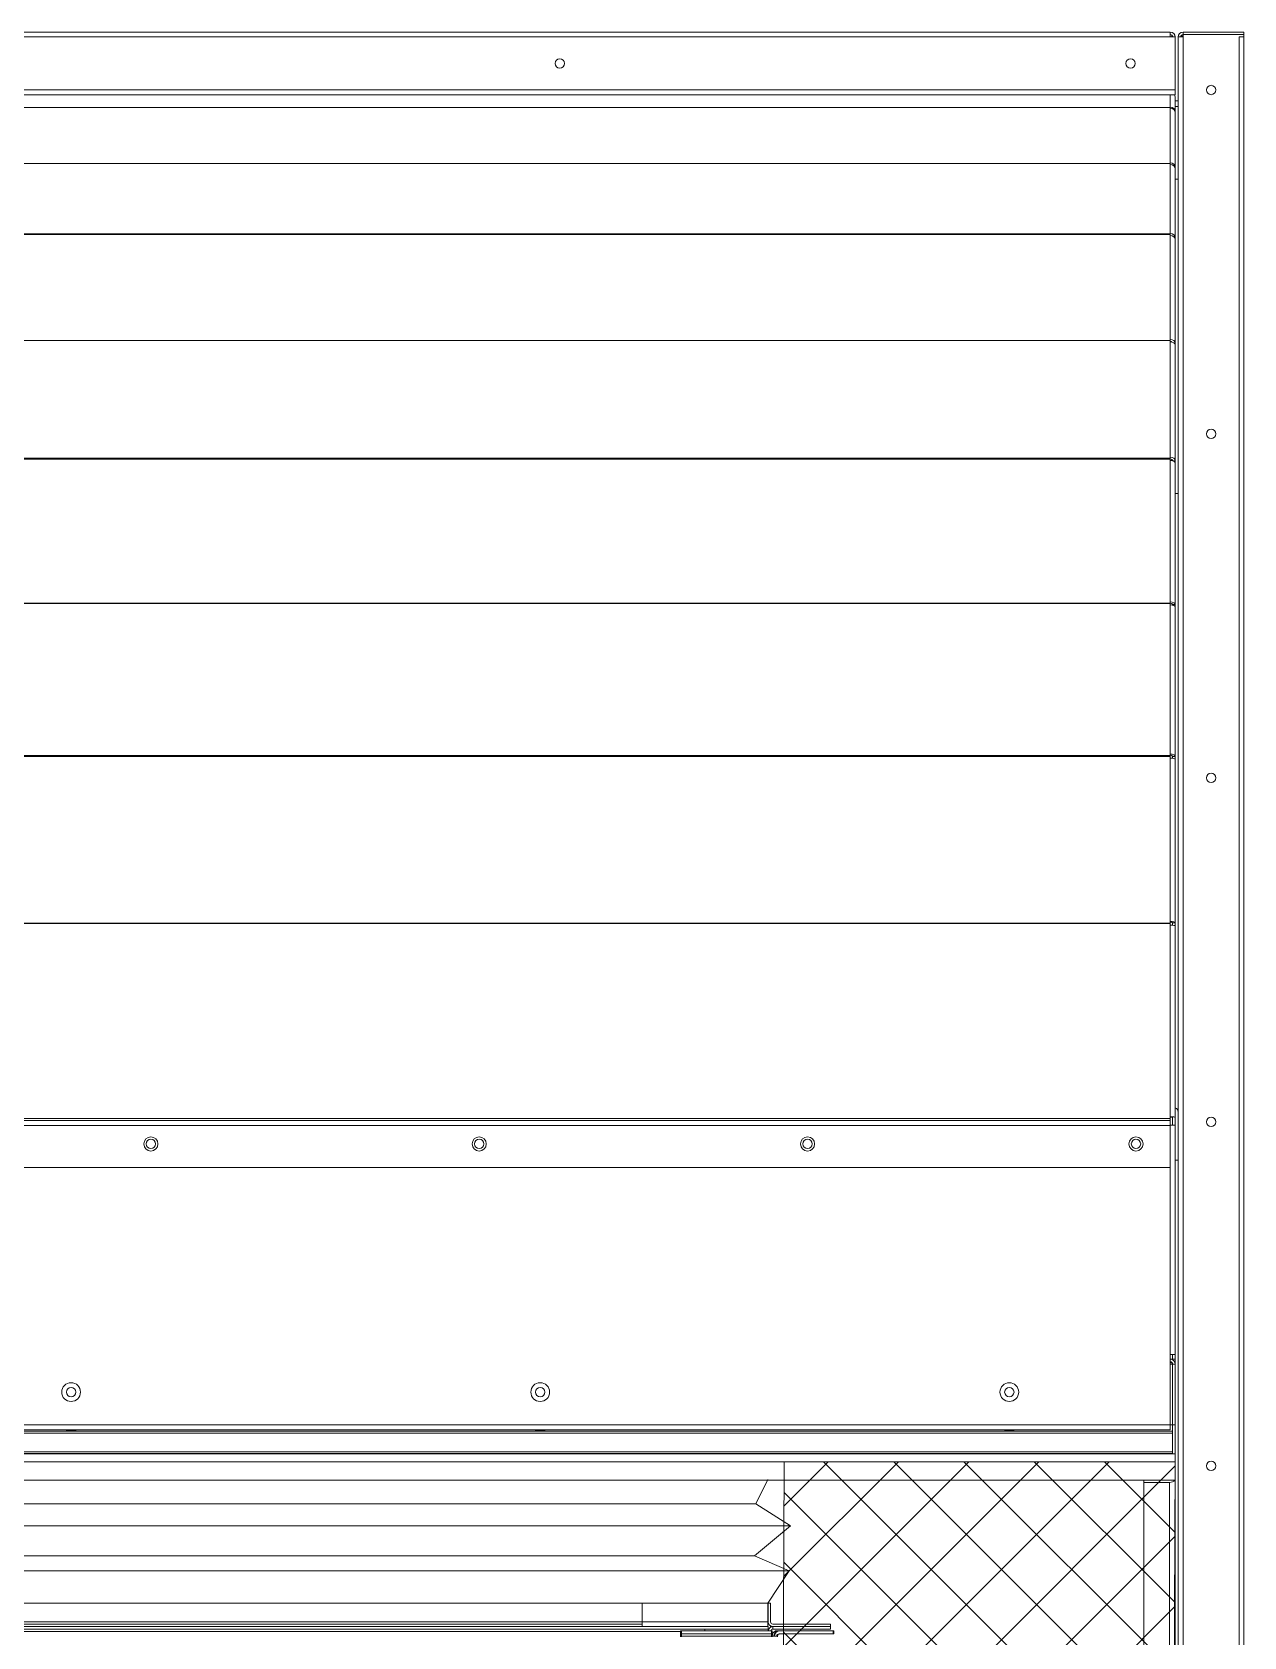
# Model space of a CAD drawing. Header units: millimetres. Extents: x 2142 to 31549, y 1327 to 22122.
# Drawn here: x 22984 to 23759, y 10883 to 11910 of the extents above; entities that cross this region are included whole.
import ezdxf

# ---------------------------------------------------------------- set-up
doc = ezdxf.new("R2010")
doc.units = ezdxf.units.MM

# ---------------------------------------------------------------- blocks, each defined once
blk = doc.blocks.new('3753456')
at = {"color": 0, "lineweight": 5}
for p, q in [((337590.2, 91235.5), (337597.8, 91251)), ((337612.3, 91221.4), (337590.2, 91235.5)), ((337589.4, 91202.2), (337612.3, 91221.4)), ((337611.6, 91192.6), (337589.4, 91202.2)), ((337597.8, 91172), (337611.6, 91192.6))]:
    blk.add_line(p, q, dxfattribs=at)
blk = doc.blocks.new('45735')
at = {"color": 0, "lineweight": 5}
for p, q in [((339300, 91099.7), (338517, 91099.7)), ((338539.1, 91085.6), (339322.1, 91085.6)), ((338516.2, 91066.4), (339299.2, 91066.4)), ((339321.4, 91056.8), (338538.4, 91056.8))]:
    blk.add_line(p, q, dxfattribs=at)
for p in [(926.8, -135.8), (1709.8, -135.8)]:
    blk.add_blockref('3753456', p, dxfattribs=at)
blk = doc.blocks.new('2')
at = {"lineweight": 5}
h = blk.add_hatch(dxfattribs=at)
h.set_pattern_fill('ANSI37', scale=10)
h.set_pattern_definition([(45, (-804195.864, -479305.567), (-22.4506403, 22.4506403), []), (135, (-804195.864, -479305.567), (-22.4506403, -22.4506403), [])])
h.paths.add_polyline_path([(23706.8, 9073.3), (23715.2, 10995.5), (23465.2, 10995.5), (23456.8, 9073.3)])
at = {"color": 7, "lineweight": 20}
for p, q in [((23712.1, 11909.8), (21106.3, 11909.8)), ((23712.1, 11906.7), (21106.3, 11906.7)), ((23717.2, 9064.9), (23717.2, 11906.7)), ((23720.3, 9064.9), (23720.3, 11906.7)), ((23756.1, 9064.9), (23756.1, 11906.7)), ((23759.2, 9064.9), (23759.2, 11906.7)), ((23715.2, 11872.9), (21103.2, 11872.9)), ((23715.2, 11869.8), (21103.2, 11869.8)), ((22618.3, 11861.7), (23712.1, 11861.7)), ((22618.3, 11861.5), (23712.1, 11861.5)), ((22618.3, 11825.8), (23712.1, 11825.8)), ((22618.3, 11825.7), (23712.1, 11825.7)), ((22618.3, 11780.7), (23712.1, 11780.7)), ((22618.3, 11780.3), (23712.1, 11780.3)), ((22618.3, 11712.6), (23712.1, 11712.6)), ((22618.3, 11712.5), (23712.1, 11712.5)), ((22618.3, 11637.3), (23712.1, 11637.3)), ((22618.3, 11636.7), (23712.1, 11636.7)), ((22618.3, 11544.6), (23712.1, 11544.6)), ((22618.3, 11544.3), (23712.1, 11544.3)), ((22618.3, 11447.2), (23712.1, 11447.2)), ((22618.3, 11446.5), (23712.1, 11446.5)), ((22618.3, 11340), (23712.1, 11340)), ((22618.3, 11339.7), (23712.1, 11339.7)), ((23712.1, 11215), (22618.3, 11215)), ((22618.3, 11213.7), (23712.1, 11213.7)), ((22618.3, 11210.6), (23712.1, 11210.6)), ((22618.3, 11183.7), (23712.1, 11183.7)), ((23713.6, 11015), (21104.8, 11015)), ((23713.6, 11013.8), (21104.8, 11013.8)), ((21106.3, 11019), (23712.1, 11019)), ((21106.3, 11015.9), (23712.1, 11015.9)), ((23715.2, 11000.5), (21103.2, 11000.5)), ((23715.2, 10995.5), (21103.2, 10995.5)), ((21104.8, 11001.7), (23713.6, 11001.7)), ((21104.8, 11000.7), (23713.6, 11000.7)), ((21103.2, 10983.7), (23715.2, 10983.7))]:
    blk.add_line(p, q, dxfattribs=at)
at = {"color": 7, "lineweight": 20, "ltscale": 0.001722}
for p, q in [((23712.1, 11906.7), (23712.1, 11909.8)), ((23715.2, 11906.7), (23712.1, 11906.7)), ((23717.2, 11906.7), (23720.3, 11906.7)), ((23759.2, 11906.7), (23756.1, 11906.7)), ((23759.2, 11906.7), (23756.1, 11906.7)), ((23715.2, 11872.9), (23715.2, 11869.8)), ((23712.1, 11210.6), (23712.1, 11213.7)), ((23712.1, 11210.7), (23715.2, 11210.7)), ((23712.1, 11064), (23715.2, 11064)), ((23712.1, 11015.9), (23712.1, 11019)), ((23454.7, 10893.1), (23454.7, 10890))]:
    blk.add_line(p, q, dxfattribs=at)
at = {"color": 7, "lineweight": 20, "ltscale": 0.00056596}
blk.add_line((23713.2, 11906.7), (23713.2, 11907.7), dxfattribs=at)
at = {"color": 7, "lineweight": 20, "ltscale": 0.018778}
blk.add_line((23715.2, 11872.9), (23715.2, 11906.7), dxfattribs=at)
at = {"color": 7, "lineweight": 20, "ltscale": 0.021611}
for p, q in [((23759.2, 11909.8), (23720.3, 11909.8)), ((23759.2, 11908.2), (23720.3, 11908.2)), ((23713.6, 11019), (23713.6, 11057.9)), ((23713.6, 11019), (23713.6, 11057.9)), ((23715.2, 11019), (23715.2, 11057.9)), ((23715.2, 11019), (23715.2, 11057.9))]:
    blk.add_line(p, q, dxfattribs=at)
at = {"color": 7, "lineweight": 20, "ltscale": 0.000888889}
for p, q in [((23720.3, 11909.8), (23720.3, 11908.2)), ((23759.2, 11909.8), (23759.2, 11908.2)), ((23713.6, 11635.7), (23715.2, 11635.7)), ((23713.6, 11543.7), (23715.2, 11543.7)), ((23713.6, 11446.6), (23715.2, 11446.6)), ((23713.6, 11340.2), (23715.2, 11340.2)), ((23715.2, 11057.9), (23713.6, 11057.9)), ((23715.2, 11061), (23715.2, 11059.4)), ((23715.2, 11019), (23713.6, 11019)), ((23715.2, 11000.6), (23713.6, 11000.6)), ((23454.9, 10905), (23456.5, 10905)), ((23374.4, 10891.6), (23374.4, 10890)), ((23494.9, 10888.4), (23494.9, 10891.6)), ((23454.9, 10888.4), (23454.9, 10890)), ((23458, 10890), (23458, 10888.4))]:
    blk.add_line(p, q, dxfattribs=at)
at = {"color": 7, "lineweight": 20, "ltscale": 0.000833333}
for p, q in [((23720.3, 11908.2), (23720.3, 11906.7)), ((23759.2, 11906.7), (23759.2, 11908.2)), ((23713.6, 11057.9), (23712.1, 11057.9)), ((23713.6, 11019), (23712.1, 11019)), ((23374.4, 10891.6), (23374.4, 10893.1)), ((23399, 10885.4), (23399, 10883.9)), ((23399.5, 10885.4), (23399.5, 10883.9)), ((23457, 10885.4), (23457, 10883.9)), ((23457.5, 10885.4), (23457.5, 10883.9))]:
    blk.add_line(p, q, dxfattribs=at)
at = {"color": 7, "lineweight": 20, "ltscale": 0.007103}
blk.add_line((23759.2, 11893.9), (23759.2, 11906.7), dxfattribs=at)
at = {"color": 7, "lineweight": 20, "ltscale": 0.002286}
blk.add_line((23759.2, 11893.9), (23759.2, 11889.8), dxfattribs=at)
at = {"color": 7, "lineweight": 20, "ltscale": 0.004468}
blk.add_line((23712.1, 11869.8), (23712.1, 11861.8), dxfattribs=at)
at = {"color": 7, "lineweight": 20, "ltscale": 5.01906e-05}
blk.add_line((23715.2, 11868.4), (23715.2, 11868.5), dxfattribs=at)
at = {"color": 7, "lineweight": 20, "ltscale": 0.005416}
blk.add_line((23715.2, 11868.4), (23715.2, 11858.7), dxfattribs=at)
at = {"color": 7, "lineweight": 20, "ltscale": 0.001111}
for p, q in [((23717.2, 11865.8), (23715.2, 11865.8)), ((23717.2, 11862.3), (23715.2, 11862.3)), ((23715.2, 11815.8), (23717.2, 11815.8)), ((23715.2, 11614.7), (23717.2, 11614.7)), ((23717.2, 11188.4), (23715.2, 11188.4)), ((23399, 10885.4), (23399, 10887.4)), ((23399.5, 10885.4), (23399.5, 10887.4)), ((23457, 10885.4), (23457, 10887.4)), ((23457.5, 10885.4), (23457.5, 10887.4)), ((23496.5, 10885.4), (23496.5, 10887.4)), ((23497, 10885.4), (23497, 10887.4))]:
    blk.add_line(p, q, dxfattribs=at)
at = {"color": 7, "lineweight": 20, "ltscale": 5.06378e-05}
blk.add_line((23712.1, 11861.8), (23712.1, 11861.7), dxfattribs=at)
at = {"color": 7, "lineweight": 20, "ltscale": 8.68979e-05}
blk.add_line((23712.1, 11861.5), (23712.1, 11861.7), dxfattribs=at)
at = {"color": 7, "lineweight": 20, "ltscale": 0.000182321}
blk.add_line((23712.1, 11861.2), (23712.1, 11861.5), dxfattribs=at)
at = {"color": 7, "lineweight": 20, "ltscale": 0.019501}
for p, q in [((23712.1, 11861.2), (23712.1, 11826.1)), ((23715.2, 11858.3), (23715.2, 11823.2))]:
    blk.add_line(p, q, dxfattribs=at)
at = {"color": 7, "lineweight": 20, "ltscale": 1.77147e-05}
blk.add_line((23715.2, 11858.7), (23715.2, 11858.7), dxfattribs=at)
at = {"color": 7, "lineweight": 20, "ltscale": 0.020143}
blk.add_line((23715.2, 11822.4), (23715.2, 11858.7), dxfattribs=at)
at = {"color": 7, "lineweight": 20, "ltscale": 0.000181183}
blk.add_line((23712.1, 11825.8), (23712.1, 11826.1), dxfattribs=at)
at = {"color": 7, "lineweight": 20, "ltscale": 5.76158e-05}
blk.add_line((23712.1, 11825.7), (23712.1, 11825.8), dxfattribs=at)
at = {"color": 7, "lineweight": 20, "ltscale": 0.000228135}
blk.add_line((23712.1, 11825.3), (23712.1, 11825.7), dxfattribs=at)
at = {"color": 7, "lineweight": 20, "ltscale": 0.024554}
for p, q in [((23712.1, 11825.3), (23712.1, 11781.1)), ((23715.2, 11822.4), (23715.2, 11778.2))]:
    blk.add_line(p, q, dxfattribs=at)
at = {"color": 7, "lineweight": 20, "ltscale": 5.95243e-05}
blk.add_line((23715.1, 11823.2), (23715.2, 11823.2), dxfattribs=at)
at = {"color": 7, "lineweight": 20, "ltscale": 0.019078}
blk.add_line((23715.2, 11788.8), (23715.2, 11823.2), dxfattribs=at)
at = {"color": 7, "lineweight": 20, "ltscale": 0.000229568}
blk.add_line((23712.1, 11780.7), (23712.1, 11781.1), dxfattribs=at)
at = {"color": 7, "lineweight": 20, "ltscale": 0.000214269}
blk.add_line((23712.1, 11780.3), (23712.1, 11780.7), dxfattribs=at)
at = {"color": 7, "lineweight": 20, "ltscale": 0.000344851}
blk.add_line((23712.1, 11779.7), (23712.1, 11780.3), dxfattribs=at)
at = {"color": 7, "lineweight": 20, "ltscale": 0.036885}
for p, q in [((23712.1, 11779.7), (23712.1, 11713.3)), ((23715.2, 11777.2), (23715.2, 11710.8))]:
    blk.add_line(p, q, dxfattribs=at)
at = {"color": 7, "lineweight": 20, "ltscale": 0.000162064}
blk.add_line((23714.9, 11778.2), (23715.2, 11778.2), dxfattribs=at)
at = {"color": 7, "lineweight": 20, "ltscale": 0.017676}
blk.add_line((23715.2, 11746.4), (23715.2, 11778.2), dxfattribs=at)
at = {"color": 7, "lineweight": 20, "ltscale": 0.000342699}
blk.add_line((23712.1, 11712.6), (23712.1, 11713.3), dxfattribs=at)
at = {"color": 7, "lineweight": 20, "ltscale": 0.000101871}
blk.add_line((23712.1, 11712.5), (23712.1, 11712.6), dxfattribs=at)
at = {"color": 7, "lineweight": 20, "ltscale": 0.00038102}
blk.add_line((23712.1, 11712.5), (23712.1, 11711.8), dxfattribs=at)
at = {"color": 7, "lineweight": 20, "ltscale": 0.000125526}
blk.add_line((23712.1, 11711.8), (23712.1, 11712), dxfattribs=at)
at = {"color": 7, "lineweight": 20, "ltscale": 0.041009}
for p, q in [((23712.1, 11711.8), (23712.1, 11638)), ((23715.2, 11709.5), (23715.2, 11635.7))]:
    blk.add_line(p, q, dxfattribs=at)
at = {"color": 7, "lineweight": 20, "ltscale": 0.000315481}
blk.add_line((23714.6, 11710.8), (23715.2, 11710.8), dxfattribs=at)
at = {"color": 7, "lineweight": 20, "ltscale": 0.015571}
blk.add_line((23715.2, 11682.8), (23715.2, 11710.8), dxfattribs=at)
at = {"color": 7, "lineweight": 20, "ltscale": 0.000383413}
blk.add_line((23712.1, 11638), (23712.1, 11637.3), dxfattribs=at)
at = {"color": 7, "lineweight": 20, "ltscale": 0.000318226}
blk.add_line((23712.1, 11636.7), (23712.1, 11637.3), dxfattribs=at)
at = {"color": 7, "lineweight": 20, "ltscale": 0.000523852}
blk.add_line((23712.1, 11636.8), (23712.1, 11635.8), dxfattribs=at)
at = {"color": 7, "lineweight": 20, "ltscale": 0.000469699}
blk.add_line((23712.1, 11636.7), (23712.1, 11635.8), dxfattribs=at)
at = {"color": 7, "lineweight": 20, "ltscale": 0.050238}
for p, q in [((23712.1, 11635.8), (23712.1, 11545.4)), ((23715.2, 11634.2), (23715.2, 11543.7))]:
    blk.add_line(p, q, dxfattribs=at)
at = {"color": 7, "lineweight": 20, "ltscale": 3.37381e-05}
blk.add_line((23713.6, 11635.6), (23713.6, 11635.7), dxfattribs=at)
at = {"color": 7, "lineweight": 20, "ltscale": 0.01323}
blk.add_line((23715.2, 11611.9), (23715.2, 11635.7), dxfattribs=at)
at = {"color": 7, "lineweight": 20, "ltscale": 0.000466768}
blk.add_line((23712.1, 11545.4), (23712.1, 11544.6), dxfattribs=at)
at = {"color": 7, "lineweight": 20, "ltscale": 0.000134994}
blk.add_line((23712.1, 11544.3), (23712.1, 11544.6), dxfattribs=at)
at = {"color": 7, "lineweight": 20, "ltscale": 0.000610792}
blk.add_line((23712.1, 11544.5), (23712.1, 11543.4), dxfattribs=at)
at = {"color": 7, "lineweight": 20, "ltscale": 0.000492271}
blk.add_line((23712.1, 11544.3), (23712.1, 11543.4), dxfattribs=at)
at = {"color": 7, "lineweight": 20, "ltscale": 0.052983}
for p, q in [((23712.1, 11543.4), (23712.1, 11448.1)), ((23715.2, 11542), (23715.2, 11446.6))]:
    blk.add_line(p, q, dxfattribs=at)
at = {"color": 7, "lineweight": 20, "ltscale": 0.000257803}
blk.add_line((23713.6, 11543.3), (23713.6, 11543.7), dxfattribs=at)
at = {"color": 7, "lineweight": 20, "ltscale": 0.010363}
blk.add_line((23715.2, 11525.1), (23715.2, 11543.7), dxfattribs=at)
at = {"color": 7, "lineweight": 20, "ltscale": 0.000495362}
blk.add_line((23712.1, 11448.1), (23712.1, 11447.2), dxfattribs=at)
at = {"color": 7, "lineweight": 20, "ltscale": 0.001012}
blk.add_line((23712.1, 11447.3), (23712.1, 11445.5), dxfattribs=at)
at = {"color": 7, "lineweight": 20, "ltscale": 0.000387411}
blk.add_line((23712.1, 11446.5), (23712.1, 11447.2), dxfattribs=at)
at = {"color": 7, "lineweight": 20, "ltscale": 0.000543222}
blk.add_line((23712.1, 11446.5), (23712.1, 11445.5), dxfattribs=at)
at = {"color": 7, "lineweight": 20, "ltscale": 0.058102}
for p, q in [((23712.1, 11445.5), (23712.1, 11340.9)), ((23715.2, 11444.8), (23715.2, 11340.2))]:
    blk.add_line(p, q, dxfattribs=at)
at = {"color": 7, "lineweight": 20, "ltscale": 0.000676388}
blk.add_line((23713.6, 11445.4), (23713.6, 11446.6), dxfattribs=at)
at = {"color": 7, "lineweight": 20, "ltscale": 0.007338}
blk.add_line((23715.2, 11433.4), (23715.2, 11446.6), dxfattribs=at)
at = {"color": 7, "lineweight": 20, "ltscale": 0.000539832}
blk.add_line((23712.1, 11340.9), (23712.1, 11340), dxfattribs=at)
at = {"color": 7, "lineweight": 20, "ltscale": 0.001029}
blk.add_line((23712.1, 11340.5), (23712.1, 11338.7), dxfattribs=at)
at = {"color": 7, "lineweight": 20, "ltscale": 0.000153368}
blk.add_line((23712.1, 11339.7), (23712.1, 11340), dxfattribs=at)
at = {"color": 7, "lineweight": 20, "ltscale": 0.00054973}
blk.add_line((23712.1, 11339.7), (23712.1, 11338.7), dxfattribs=at)
at = {"color": 7, "lineweight": 20, "ltscale": 0.068058}
for p, q in [((23712.1, 11338.7), (23712.1, 11216.2)), ((23715.2, 11338.2), (23715.2, 11215.7))]:
    blk.add_line(p, q, dxfattribs=at)
at = {"color": 7, "lineweight": 20, "ltscale": 0.000861584}
blk.add_line((23713.6, 11338.6), (23713.6, 11340.2), dxfattribs=at)
at = {"color": 7, "lineweight": 20, "ltscale": 0.004022}
blk.add_line((23715.2, 11332.9), (23715.2, 11340.2), dxfattribs=at)
at = {"color": 7, "lineweight": 20, "ltscale": 0.000665626}
blk.add_line((23712.1, 11216.2), (23712.1, 11215), dxfattribs=at)
at = {"color": 7, "lineweight": 20, "ltscale": 0.002905}
blk.add_line((23712.1, 11215.9), (23712.1, 11210.7), dxfattribs=at)
at = {"color": 7, "lineweight": 20, "ltscale": 0.000707283}
blk.add_line((23712.1, 11215), (23712.1, 11213.7), dxfattribs=at)
at = {"color": 7, "lineweight": 20, "ltscale": 0.0815}
for p, q in [((23712.1, 11210.7), (23712.1, 11064)), ((23715.2, 11210.7), (23715.2, 11064))]:
    blk.add_line(p, q, dxfattribs=at)
at = {"color": 7, "lineweight": 20, "ltscale": 0.014944}
blk.add_line((23712.1, 11183.7), (23712.1, 11210.6), dxfattribs=at)
at = {"color": 7, "lineweight": 20, "ltscale": 0.002779}
blk.add_line((23713.6, 11210.7), (23713.6, 11215.7), dxfattribs=at)
at = {"color": 7, "lineweight": 20, "ltscale": 0.003101}
blk.add_line((23715.2, 11210.1), (23715.2, 11215.7), dxfattribs=at)
at = {"color": 7, "lineweight": 20, "ltscale": 0.001669}
for p, q in [((23712.1, 11064), (23712.1, 11061)), ((23713.6, 11061), (23713.6, 11064)), ((23715.2, 11061), (23715.2, 11064))]:
    blk.add_line(p, q, dxfattribs=at)
at = {"color": 7, "lineweight": 20, "ltscale": 0.025}
blk.add_line((23712.1, 11019), (23712.1, 11064), dxfattribs=at)
at = {"color": 7, "lineweight": 20, "ltscale": 0.001703}
blk.add_line((23712.1, 11061), (23715.2, 11061), dxfattribs=at)
at = {"color": 7, "lineweight": 20, "ltscale": 1.32336e-05}
blk.add_line((23712.1, 11059.4), (23712.1, 11059.4), dxfattribs=at)
at = {"color": 7, "lineweight": 20, "ltscale": 0.000579045}
for p, q in [((23712.1, 11057.9), (23712.1, 11059)), ((23715.2, 11057.9), (23715.2, 11059))]:
    blk.add_line(p, q, dxfattribs=at)
at = {"color": 7, "lineweight": 20, "ltscale": 0.000598884}
blk.add_line((23712.1, 11059), (23713.2, 11059), dxfattribs=at)
at = {"color": 7, "lineweight": 20, "ltscale": 0.000215038}
for p, q in [((23714.8, 11059.4), (23715.2, 11059.4)), ((23456.5, 10890), (23456.5, 10889.6))]:
    blk.add_line(p, q, dxfattribs=at)
at = {"color": 7, "lineweight": 20, "ltscale": 0.000100412}
blk.add_line((23715, 11059), (23715.2, 11059), dxfattribs=at)
at = {"color": 7, "lineweight": 20, "ltscale": 0.000253866}
blk.add_line((23715.2, 11059), (23715.2, 11059.4), dxfattribs=at)
at = {"color": 7, "lineweight": 20, "ltscale": 0.010219}
for p, q in [((23713.6, 11019), (23713.6, 11000.6)), ((23715.2, 11019), (23715.2, 11000.6))]:
    blk.add_line(p, q, dxfattribs=at)
at = {"color": 7, "lineweight": 20, "ltscale": 0.006747}
blk.add_line((23713.6, 11001.7), (23713.6, 11013.8), dxfattribs=at)
at = {"color": 7, "lineweight": 20, "ltscale": 0.010301}
blk.add_line((23715.2, 11000.5), (23715.2, 11019), dxfattribs=at)
blk.add_line((23715.2, 11000.5), (23715.2, 11019), dxfattribs=at)
at = {"color": 7, "lineweight": 20, "ltscale": 0.00275}
blk.add_line((23715.2, 11000.5), (23715.2, 10995.5), dxfattribs=at)
at = {"color": 7, "lineweight": 20, "ltscale": 0.00658}
blk.add_line((23715.2, 10983.7), (23715.2, 10995.5), dxfattribs=at)
at = {"color": 7, "lineweight": 20, "ltscale": 0.00583}
blk.add_line((23715.2, 10995.5), (23715.2, 10985), dxfattribs=at)
at = {"color": 7, "lineweight": 20, "ltscale": 0.009167}
for p, q in [((23711.7, 10983.6), (23695.2, 10983.6)), ((23711.7, 10982.2), (23695.2, 10982.2))]:
    blk.add_line(p, q, dxfattribs=at)
at = {"color": 7, "lineweight": 20, "ltscale": 0.000773611}
blk.add_line((23695.2, 10982.2), (23695.2, 10983.6), dxfattribs=at)
at = {"color": 7, "lineweight": 20, "ltscale": 2.39452e-05}
blk.add_line((23711.7, 10983.7), (23711.7, 10983.6), dxfattribs=at)
at = {"color": 7, "lineweight": 20, "ltscale": 0.000193403}
blk.add_line((23715.2, 10984.7), (23715.2, 10985), dxfattribs=at)
at = {"color": 7, "lineweight": 20, "ltscale": 0.415127}
for p, q in [((23715.2, 10237.4), (23715.2, 10984.7)), ((23695.2, 10982.2), (23695.2, 10235)), ((23711.7, 10235), (23711.7, 10982.2))]:
    blk.add_line(p, q, dxfattribs=at)
at = {"color": 7, "lineweight": 20, "ltscale": 0.015084}
blk.add_line((23715.2, 10956.5), (23715.2, 10983.7), dxfattribs=at)
at = {"color": 7, "lineweight": 20, "ltscale": 0.098092}
blk.add_line((23715.2, 10780), (23715.2, 10956.5), dxfattribs=at)
at = {"color": 7, "lineweight": 20, "ltscale": 0.434111}
for p, q in [((22669.3, 10905), (23374.4, 10905)), ((22669.2, 10891.6), (23374.4, 10891.6)), ((22668.4, 10890), (23374.4, 10890))]:
    blk.add_line(p, q, dxfattribs=at)
at = {"color": 7, "lineweight": 20, "ltscale": 0.044611}
for p, q in [((23454.7, 10905), (23374.4, 10905)), ((23454.7, 10893.1), (23374.4, 10893.1))]:
    blk.add_line(p, q, dxfattribs=at)
at = {"color": 7, "lineweight": 20, "ltscale": 0.006611}
for p, q in [((23374.4, 10905), (23374.4, 10893.1)), ((23454.7, 10893.1), (23454.7, 10905)), ((23454.9, 10893.1), (23454.9, 10905)), ((23456.5, 10893.1), (23456.5, 10905))]:
    blk.add_line(p, q, dxfattribs=at)
at = {"color": 7, "lineweight": 20, "ltscale": 0.3905}
blk.add_line((22671.5, 10893.1), (23374.4, 10893.1), dxfattribs=at)
at = {"color": 7, "lineweight": 20, "ltscale": 0.0205}
for p, q in [((23458, 10891.6), (23494.9, 10891.6)), ((23458, 10890), (23494.9, 10890)), ((23458, 10890), (23494.9, 10890)), ((23458, 10888.4), (23494.9, 10888.4))]:
    blk.add_line(p, q, dxfattribs=at)
at = {"color": 7, "lineweight": 20, "ltscale": 0.435222}
for p, q in [((23454.9, 10890), (22671.5, 10890)), ((23454.9, 10888.4), (22671.5, 10888.4))]:
    blk.add_line(p, q, dxfattribs=at)
at = {"color": 7, "lineweight": 20, "ltscale": 0.432889}
blk.add_line((22673.6, 10888.4), (23452.8, 10888.4), dxfattribs=at)
at = {"color": 7, "lineweight": 20, "ltscale": 0.373111}
blk.add_line((23399, 10886.9), (22727.4, 10886.9), dxfattribs=at)
at = {"color": 7, "lineweight": 20, "ltscale": 0.032222}
for p, q in [((23457, 10887.4), (23399, 10887.4)), ((23457, 10885.4), (23399, 10885.4)), ((23457, 10883.9), (23399, 10883.9)), ((23457.5, 10887.4), (23399.5, 10887.4)), ((23457.5, 10885.4), (23399.5, 10885.4)), ((23457.5, 10883.9), (23399.5, 10883.9))]:
    blk.add_line(p, q, dxfattribs=at)
at = {"color": 7, "lineweight": 20, "ltscale": 0.000277763}
for p, q in [((23399, 10883.4), (23399, 10883.9)), ((23399.5, 10883.4), (23399.5, 10883.9)), ((23457, 10883.4), (23457, 10883.9)), ((23457.5, 10883.4), (23457.5, 10883.9))]:
    blk.add_line(p, q, dxfattribs=at)
at = {"color": 7, "lineweight": 20, "ltscale": 0.022444}
blk.add_line((23414.5, 10888.4), (23454.9, 10888.4), dxfattribs=at)
at = {"color": 7, "lineweight": 20, "ltscale": 0.000555547}
for p, q in [((23414.5, 10887.4), (23414.5, 10888.4)), ((23454.9, 10888.4), (23454.9, 10887.4))]:
    blk.add_line(p, q, dxfattribs=at)
at = {"color": 7, "lineweight": 20, "ltscale": 0.000814101}
blk.add_line((23456.5, 10890), (23458, 10890), dxfattribs=at)
at = {"color": 7, "lineweight": 20, "ltscale": 0.001944}
blk.add_line((23461, 10883.9), (23457.5, 10883.9), dxfattribs=at)
at = {"color": 7, "lineweight": 20, "ltscale": 1.33788e-05}
blk.add_line((23458, 10888.4), (23458, 10888.4), dxfattribs=at)
at = {"color": 7, "lineweight": 20, "ltscale": 0.000582846}
blk.add_line((23459.5, 10887.4), (23459.5, 10886.4), dxfattribs=at)
at = {"color": 7, "lineweight": 20, "ltscale": 0.001349}
blk.add_line((23461.9, 10887.4), (23459.5, 10887.4), dxfattribs=at)
at = {"color": 7, "lineweight": 20, "ltscale": 0.000187053}
blk.add_line((23460.5, 10887.4), (23460.5, 10887.1), dxfattribs=at)
at = {"color": 7, "lineweight": 20, "ltscale": 0.000793738}
blk.add_line((23461.9, 10887.4), (23460.5, 10887.4), dxfattribs=at)
at = {"color": 7, "lineweight": 20, "ltscale": 0.000277761}
blk.add_line((23461, 10883.4), (23461, 10883.9), dxfattribs=at)
at = {"color": 7, "lineweight": 20, "ltscale": 0.019167}
for p, q in [((23496.5, 10887.4), (23462, 10887.4)), ((23496.5, 10885.4), (23462, 10885.4)), ((23497, 10887.4), (23462.5, 10887.4)), ((23497, 10885.4), (23462.5, 10885.4))]:
    blk.add_line(p, q, dxfattribs=at)
at = {"color": 0, "lineweight": 20}
blk.add_lwpolyline([(23465.2, 10995.5), (23715.2, 10995.5), (23706.8, 9073.3), (23456.8, 9073.3)], close=True, dxfattribs=at)
at = {"color": 7, "lineweight": 20}
for centre, radius in [((23321.7, 11889.8), 3), ((23686.7, 11889.8), 3), ((23738.2, 11872.8), 3), ((23738.2, 11652.8), 3), ((23738.2, 11432.8), 3), ((23738.2, 11212.8), 3), ((23060.2, 11198.7), 4.5), ((23060.2, 11198.7), 3), ((23270.2, 11198.7), 4.5), ((23270.2, 11198.7), 3), ((23480.2, 11198.7), 4.5), ((23480.2, 11198.7), 3), ((23690.2, 11198.7), 4.5), ((23690.2, 11198.7), 3), ((23009.2, 11040), 6), ((23309.2, 11040), 6), ((23609.2, 11040), 6), ((23009.2, 11040), 3), ((23309.2, 11040), 3), ((23609.2, 11040), 3), ((23738.2, 10992.8), 3)]:
    blk.add_circle(centre, radius, dxfattribs=at)
for centre, radius, start, end in [((23712.1, 11906.7), 3.1, 0, 90), ((23712.1, 11906.7), 1.5, 0, 90), ((23711.7, 11906.3), 3.5, 0, 0.666), ((23711.6, 11906.2), 3.6, 0, 1.4661), ((23720.3, 11906.7), 3.1, 90, 180), ((23720.3, 11906.7), 1.5, 90, 180), ((23720.7, 11906.3), 1.5, 105.4662, 164.534), ((23712.1, 11870.9), 3.1, 337.3314, 339.2164), ((23711.7, 11873.3), 3.5, 359.334, 0), ((23712.1, 11870.9), 3.1, 359.3499, 0), ((23711.7, 11864.3), 3.5, 0, 0.6157), ((23712.1, 11691.3), 3.1, 359.0946, 0), ((23712.1, 11675), 3.1, 0, 0.8218), ((23755.7, 11673.3), 3.5, 359.8196, 0), ((23712.1, 11452.2), 3.1, 0, 0.7204), ((23712.1, 11057.9), 3.1, 0, 90), ((23712.1, 11057.9), 1.5, 0, 90), ((23458, 10893.1), 3.1, 180, 270), ((23458, 10893.1), 1.5, 180, 270), ((23458, 10886.9), 3.1, 90, 170.7179), ((23458, 10886.9), 1.5, 90, 160.5281), ((23461, 10883.9), 3.5, 115.377, 180), ((23462, 10883.9), 3.5, 90, 180), ((23462.5, 10883.9), 3.5, 90, 180), ((23462, 10883.9), 1.5, 90, 180), ((23462.5, 10883.9), 1.5, 90, 180)]:
    blk.add_arc(centre, radius, start, end, dxfattribs=at)
for centre, major_axis, ratio, start_param, end_param in [((23712.1, 11868.4), (-3.1, 0), 0.995898, 3.141593, 3.605089), ((23712.1, 11868.5), (3.1, 0), 1, 0, 0.429168), ((23712.1, 11858.7), (-3.1, 0), 0.995898, 3.141593, 4.712389), ((23712.1, 11858.3), (-3.1, 0), 0.945441, 3.141593, 4.712389), ((23712.1, 11823.2), (-3.1, 0), 0.945441, 3.141593, 4.712389), ((23712.1, 11822.4), (-3.1, 0), 0.911987, 3.141593, 4.712389), ((23712.1, 11778.2), (-3.1, 0), 0.911987, 3.141593, 4.712389), ((23712.1, 11777.2), (-3.1, 0), 0.787572, 3.141593, 4.712389), ((23712.1, 11710.8), (-3.1, 0), 0.787572, 3.141593, 4.712389), ((23712.1, 11710.8), (-1.5, 0), 0.787572, 3.897536, 4.712389), ((23712.1, 11709.5), (-3.1, 0), 0.728422, 3.141593, 4.712389), ((23712.1, 11691.8), (3.1, 0), 0.809022, 6.267501, 6.283185), ((23712.1, 11674.9), (-3.1, 0), 0.99655, 3.141593, 3.150933), ((23712.1, 11674.8), (-3.1, 0), 0.977239, 3.141593, 3.155876), ((23712.1, 11669.8), (-3.1, 0), 0.968276, 3.141593, 3.146662), ((23712.1, 11654.8), (-3.1, 0), 0.944147, 3.141593, 3.146651), ((23712.1, 11647.7), (-3.1, 0), 0.977239, 3.141593, 3.154321), ((23712.1, 11647), (-3.1, 0), 0.850543, 3.141593, 3.154078), ((23712.1, 11635.7), (-3.1, 0), 0.728422, 3.141593, 4.712389), ((23712.1, 11635.7), (-1.5, 0), 0.728422, 3.141593, 4.712389), ((23712.1, 11634.2), (-3.1, 0), 0.543645, 3.141593, 4.712389), ((23712.1, 11635), (-3.1, 0), 0.878691, 3.141593, 3.146619), ((23712.1, 11579.9), (-3.1, 0), 0.850543, 3.141593, 3.152997), ((23712.1, 11578.7), (-3.1, 0), 0.719619, 3.141593, 3.152626), ((23712.1, 11543.7), (-3.1, 0), 0.543645, 3.141593, 4.712389), ((23712.1, 11543.7), (-1.5, 0), 0.543645, 3.141593, 4.712389), ((23712.1, 11542), (-3.1, 0), 0.465261, 3.141593, 4.712389), ((23712.1, 11490.1), (-3.1, 0), 0.719619, 3.141593, 3.151828), ((23712.1, 11488.5), (-3.1, 0), 0.446847, 3.141593, 3.150104), ((23712.1, 11446.6), (-3.1, 0), 0.465261, 3.141593, 4.712389), ((23712.1, 11446.6), (-1.5, 0), 0.465261, 3.141593, 4.712389), ((23712.1, 11444.8), (-3.1, 0), 0.240313, 3.141593, 4.712389), ((23712.1, 11452), (3.1, 0), 0.992634, 0, 0.009282), ((23712.1, 11451.8), (3.1, 0), 0.946894, 6.283185, 6.295648), ((23712.1, 11440.9), (3.1, 0), 0.929338, 0, 0.006167), ((23712.1, 11428.5), (3.1, 0), 0.946894, 6.283185, 6.294606), ((23712.1, 11427.6), (3.1, 0), 0.817118, 6.283185, 6.294326), ((23712.1, 11385.8), (3.1, 0), 0.817118, 6.283185, 6.293566), ((23712.1, 11384.4), (3.1, 0), 0.588362, 6.283185, 6.292688), ((23712.1, 11374.4), (-3.1, 0), 0.446847, 3.141593, 3.149765), ((23712.1, 11372.5), (-3.1, 0), 0.246895, 3.141593, 3.146315), ((23712.1, 11364.5), (3.1, 0), 0.754103, 0, 0.0053), ((23712.1, 11340.2), (-3.1, 0), 0.240313, 3.141593, 4.712389), ((23712.1, 11340.2), (-1.5, 0), 0.240313, 3.141593, 4.712389), ((23712.1, 11338.2), (-3.1, 0), 0.151261, 3.141593, 4.712389), ((23712.1, 11325.8), (3.1, 0), 0.588362, 6.283185, 6.292164), ((23712.1, 11324), (3.1, 0), 0.335364, 6.283185, 6.289477), ((23712.1, 11269.7), (-3.1, 0), 0.246895, 3.141593, 3.146199), ((23712.1, 11255.7), (3.1, 0), 0.335364, 6.283185, 6.289276), ((23713.7, 11219.1), (3.5, 0), 0.838671, 0.012418, 1.127777), ((23713.7, 11219.1), (1.5, 0), 0.838671, 6.283185, 6.302056), ((23712.1, 11215.7), (-3.1, 0), 0.151261, 3.141593, 4.712389), ((23712.1, 11215.7), (-1.5, 0), 0.151261, 3.141593, 4.712389), ((23712.1, 11057.9), (-1.5, 0), 0.695361, 3.182524, 4.712389), ((23712.1, 11057.9), (-3.1, 0), 0.695361, 3.141593, 3.169781), ((23009.2, 11015.2), (-3, 0), 0.695361, 5.942736, 6.283214), ((23009.2, 11015.2), (-3, 0), 0.695361, 0.000029, 0.127836), ((23009.2, 11014.1), (-3, 0), 0.695361, 5.196445, 5.846004), ((23009.2, 11012.6), (4.5, 0), 0.69625, 0.981351, 2.160242), ((23009.2, 11014.1), (-3, 0), 0.695361, 3.578774, 4.229082), ((23009.2, 11015.2), (-3, 0), 0.695361, 3.141622, 3.482042), ((23009.2, 11015.2), (-3, 0), 0.695361, 3.013425, 3.141622), ((23309.2, 11015.2), (-3, 0), 0.695361, 5.942736, 6.283214), ((23309.2, 11015.2), (-3, 0), 0.695361, 0.000029, 0.127836), ((23309.2, 11014.1), (-3, 0), 0.695361, 5.196445, 5.846004), ((23309.2, 11012.6), (4.5, 0), 0.69625, 0.981351, 2.160242), ((23309.2, 11014.1), (-3, 0), 0.695361, 3.578774, 4.229082), ((23309.2, 11015.2), (-3, 0), 0.695361, 3.141622, 3.482042), ((23309.2, 11015.2), (-3, 0), 0.695361, 3.013425, 3.141622), ((23609.2, 11015.2), (-3, 0), 0.695361, 5.942736, 6.283214), ((23609.2, 11015.2), (-3, 0), 0.695361, 0.000029, 0.127836), ((23609.2, 11014.1), (-3, 0), 0.695361, 5.196445, 5.846004), ((23609.2, 11012.6), (4.5, 0), 0.69625, 0.981351, 2.160242), ((23609.2, 11014.1), (-3, 0), 0.695361, 3.578774, 4.229082), ((23609.2, 11015.2), (-3, 0), 0.695361, 3.141622, 3.482042), ((23609.2, 11015.2), (-3, 0), 0.695361, 3.013425, 3.141622), ((23711.7, 10984.7), (1.5, 0), 0.69625, 4.712389, 5.000678), ((23711.7, 10984.7), (3.5, 0), 0.69625, 4.712389, 5.859761), ((23453.4, 10886.9), (-3.1, 0), 0.600899, 4.061862, 4.207317), ((23457, 10883.9), (3.5, 0), 0.600899, 1.244393, 1.427387), ((23456, 10883.9), (3.5, 0), 0.600899, 0.974905, 1.127885), ((23457, 10883.9), (1.5, 0), 0.600899, 1.159619, 1.230721), ((23456, 10883.9), (1.5, 0), 0.600899, 0.007409, 0.030057)]:
    blk.add_ellipse(centre, major_axis=major_axis, ratio=ratio, start_param=start_param, end_param=end_param, dxfattribs=at)
at = {"color": 0, "lineweight": 20}
blk.add_blockref('45735', (-315852.9, -80131.1), dxfattribs=at)

msp = doc.modelspace()

# ---------------------------------------------------------------- block references
msp.add_blockref('2', (0, 0))

doc.saveas('drawing.dxf')
